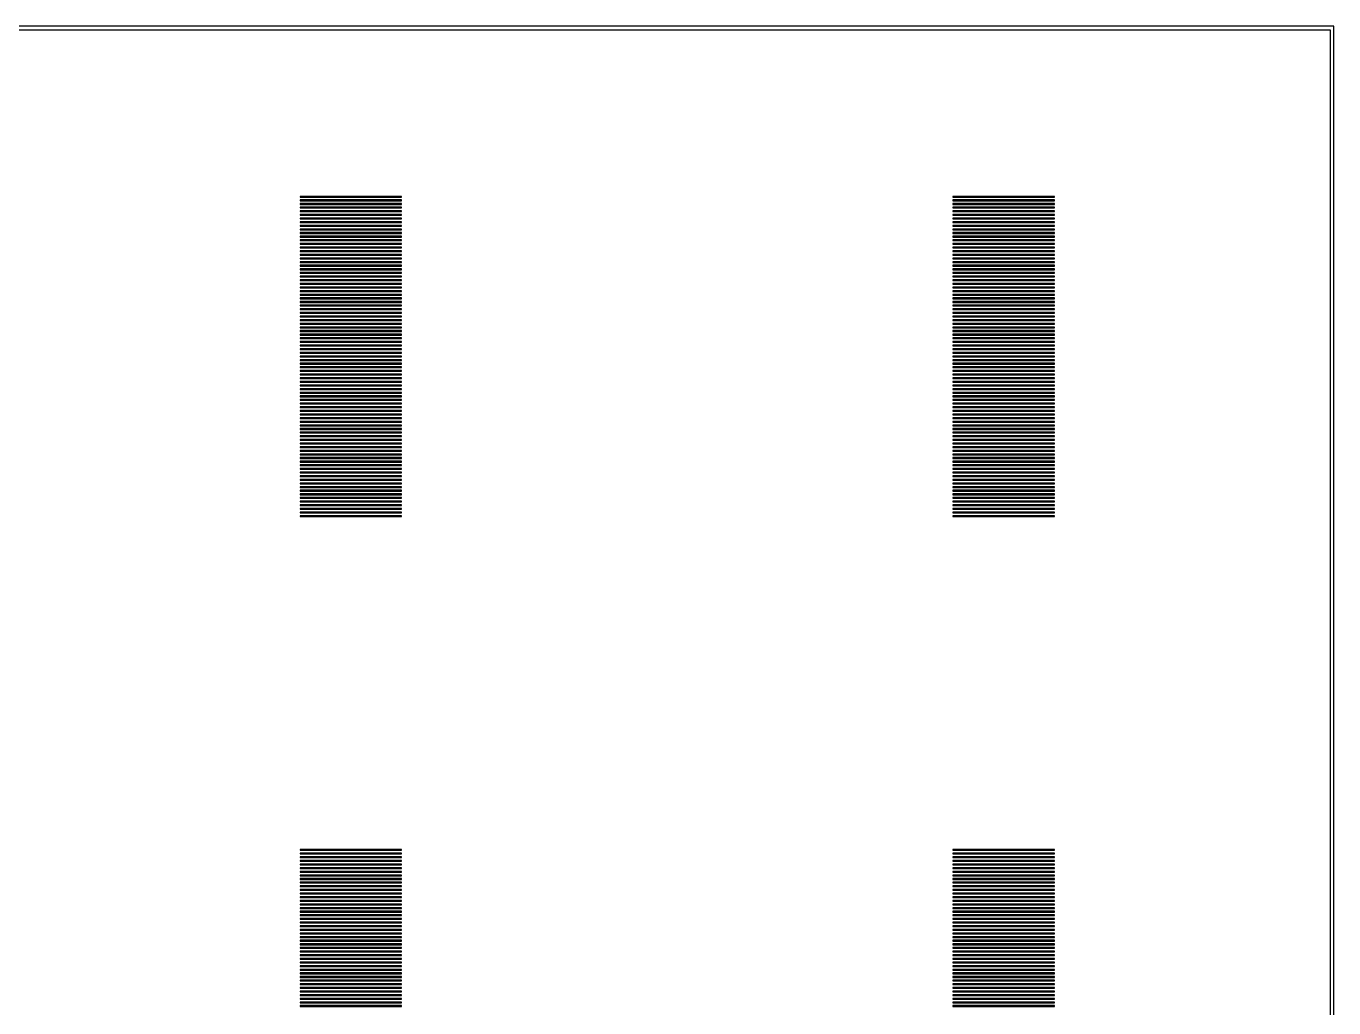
# Model space of a CAD drawing. Extents: x 0 to 72, y 0 to 108.
# Drawn here: x 54.03 to 72.05, y 94.53 to 108.05 of the extents above; entities that cross this region are included whole.
import ezdxf

# ---------------------------------------------------------------- set-up
doc = ezdxf.new("R2010")
doc.units = 0

msp = doc.modelspace()

# ---------------------------------------------------------------- linework, layer by layer
for p, q in [((72.05, 108.05), (-0.04999, 108.05)), ((0, 108), (72, 108)), ((72, 108), (72, 0)), ((72.05, -0.04999), (72.05, 108.05)), ((59.2, 105.705), (57.8, 105.705)), ((57.8, 105.705), (57.8, 105.695)), ((57.8, 105.695), (59.2, 105.695)), ((59.2, 105.655), (57.8, 105.655)), ((57.8, 105.655), (57.8, 105.645)), ((57.8, 105.645), (59.2, 105.645)), ((59.2, 105.695), (59.2, 105.705)), ((59.2, 105.645), (59.2, 105.655)), ((68.2, 105.705), (66.8, 105.705)), ((66.8, 105.705), (66.8, 105.695)), ((66.8, 105.695), (68.2, 105.695)), ((68.2, 105.655), (66.8, 105.655)), ((66.8, 105.655), (66.8, 105.645)), ((66.8, 105.645), (68.2, 105.645)), ((68.2, 105.695), (68.2, 105.705)), ((68.2, 105.645), (68.2, 105.655)), ((59.2, 105.605), (57.8, 105.605)), ((57.8, 105.605), (57.8, 105.595)), ((57.8, 105.595), (59.2, 105.595)), ((59.2, 105.555), (57.8, 105.555)), ((57.8, 105.555), (57.8, 105.545)), ((57.8, 105.545), (59.2, 105.545)), ((59.2, 105.505), (57.8, 105.505)), ((57.8, 105.505), (57.8, 105.495)), ((57.8, 105.495), (59.2, 105.495)), ((59.2, 105.455), (57.8, 105.455)), ((57.8, 105.455), (57.8, 105.445)), ((59.2, 105.595), (59.2, 105.605)), ((59.2, 105.545), (59.2, 105.555)), ((59.2, 105.495), (59.2, 105.505)), ((59.2, 105.445), (59.2, 105.455)), ((68.2, 105.605), (66.8, 105.605)), ((66.8, 105.605), (66.8, 105.595)), ((66.8, 105.595), (68.2, 105.595)), ((68.2, 105.555), (66.8, 105.555)), ((66.8, 105.555), (66.8, 105.545)), ((66.8, 105.545), (68.2, 105.545)), ((68.2, 105.505), (66.8, 105.505)), ((66.8, 105.505), (66.8, 105.495)), ((66.8, 105.495), (68.2, 105.495)), ((68.2, 105.455), (66.8, 105.455)), ((66.8, 105.455), (66.8, 105.445)), ((68.2, 105.595), (68.2, 105.605)), ((68.2, 105.545), (68.2, 105.555)), ((68.2, 105.495), (68.2, 105.505)), ((68.2, 105.445), (68.2, 105.455)), ((57.8, 105.445), (59.2, 105.445)), ((59.2, 105.405), (57.8, 105.405)), ((57.8, 105.405), (57.8, 105.395)), ((57.8, 105.395), (59.2, 105.395)), ((59.2, 105.355), (57.8, 105.355)), ((57.8, 105.355), (57.8, 105.345)), ((57.8, 105.345), (59.2, 105.345)), ((59.2, 105.305), (57.8, 105.305)), ((57.8, 105.305), (57.8, 105.295)), ((57.8, 105.295), (59.2, 105.295)), ((59.2, 105.395), (59.2, 105.405)), ((59.2, 105.345), (59.2, 105.355)), ((59.2, 105.295), (59.2, 105.305)), ((66.8, 105.445), (68.2, 105.445)), ((68.2, 105.405), (66.8, 105.405)), ((66.8, 105.405), (66.8, 105.395)), ((66.8, 105.395), (68.2, 105.395)), ((68.2, 105.355), (66.8, 105.355)), ((66.8, 105.355), (66.8, 105.345)), ((66.8, 105.345), (68.2, 105.345)), ((68.2, 105.305), (66.8, 105.305)), ((66.8, 105.305), (66.8, 105.295)), ((66.8, 105.295), (68.2, 105.295)), ((68.2, 105.395), (68.2, 105.405)), ((68.2, 105.345), (68.2, 105.355)), ((68.2, 105.295), (68.2, 105.305)), ((59.2, 105.255), (57.8, 105.255)), ((57.8, 105.255), (57.8, 105.245)), ((57.8, 105.245), (59.2, 105.245)), ((59.2, 105.205), (57.8, 105.205)), ((57.8, 105.205), (57.8, 105.195)), ((57.8, 105.195), (59.2, 105.195)), ((59.2, 105.155), (57.8, 105.155)), ((57.8, 105.155), (57.8, 105.145)), ((57.8, 105.145), (59.2, 105.145)), ((59.2, 105.105), (57.8, 105.105)), ((57.8, 105.105), (57.8, 105.095)), ((57.8, 105.095), (59.2, 105.095)), ((59.2, 105.245), (59.2, 105.255)), ((59.2, 105.195), (59.2, 105.205)), ((59.2, 105.145), (59.2, 105.155)), ((59.2, 105.095), (59.2, 105.105)), ((68.2, 105.255), (66.8, 105.255)), ((66.8, 105.255), (66.8, 105.245)), ((66.8, 105.245), (68.2, 105.245)), ((68.2, 105.205), (66.8, 105.205)), ((66.8, 105.205), (66.8, 105.195)), ((66.8, 105.195), (68.2, 105.195)), ((68.2, 105.155), (66.8, 105.155)), ((66.8, 105.155), (66.8, 105.145)), ((66.8, 105.145), (68.2, 105.145)), ((68.2, 105.105), (66.8, 105.105)), ((66.8, 105.105), (66.8, 105.095)), ((66.8, 105.095), (68.2, 105.095)), ((68.2, 105.245), (68.2, 105.255)), ((68.2, 105.195), (68.2, 105.205)), ((68.2, 105.145), (68.2, 105.155)), ((68.2, 105.095), (68.2, 105.105)), ((59.2, 105.055), (57.8, 105.055)), ((57.8, 105.055), (57.8, 105.045)), ((57.8, 105.045), (59.2, 105.045)), ((59.2, 105.005), (57.8, 105.005)), ((57.8, 105.005), (57.8, 104.995)), ((57.8, 104.995), (59.2, 104.995)), ((59.2, 104.955), (57.8, 104.955)), ((57.8, 104.955), (57.8, 104.945)), ((57.8, 104.945), (59.2, 104.945)), ((59.2, 105.045), (59.2, 105.055)), ((59.2, 104.995), (59.2, 105.005)), ((59.2, 104.945), (59.2, 104.955)), ((68.2, 105.055), (66.8, 105.055)), ((66.8, 105.055), (66.8, 105.045)), ((66.8, 105.045), (68.2, 105.045)), ((68.2, 105.005), (66.8, 105.005)), ((66.8, 105.005), (66.8, 104.995)), ((66.8, 104.995), (68.2, 104.995)), ((68.2, 104.955), (66.8, 104.955)), ((66.8, 104.955), (66.8, 104.945)), ((66.8, 104.945), (68.2, 104.945)), ((68.2, 105.045), (68.2, 105.055)), ((68.2, 104.995), (68.2, 105.005)), ((68.2, 104.945), (68.2, 104.955)), ((59.2, 104.905), (57.8, 104.905)), ((57.8, 104.905), (57.8, 104.895)), ((57.8, 104.895), (59.2, 104.895)), ((59.2, 104.855), (57.8, 104.855)), ((57.8, 104.855), (57.8, 104.845)), ((57.8, 104.845), (59.2, 104.845)), ((59.2, 104.805), (57.8, 104.805)), ((57.8, 104.805), (57.8, 104.795)), ((57.8, 104.795), (59.2, 104.795)), ((59.2, 104.755), (57.8, 104.755)), ((57.8, 104.755), (57.8, 104.745)), ((57.8, 104.745), (59.2, 104.745)), ((59.2, 104.895), (59.2, 104.905)), ((59.2, 104.845), (59.2, 104.855)), ((59.2, 104.795), (59.2, 104.805)), ((59.2, 104.745), (59.2, 104.755)), ((68.2, 104.905), (66.8, 104.905)), ((66.8, 104.905), (66.8, 104.895)), ((66.8, 104.895), (68.2, 104.895)), ((68.2, 104.855), (66.8, 104.855)), ((66.8, 104.855), (66.8, 104.845)), ((66.8, 104.845), (68.2, 104.845)), ((68.2, 104.805), (66.8, 104.805)), ((66.8, 104.805), (66.8, 104.795)), ((66.8, 104.795), (68.2, 104.795)), ((68.2, 104.755), (66.8, 104.755)), ((66.8, 104.755), (66.8, 104.745)), ((66.8, 104.745), (68.2, 104.745)), ((68.2, 104.895), (68.2, 104.905)), ((68.2, 104.845), (68.2, 104.855)), ((68.2, 104.795), (68.2, 104.805)), ((68.2, 104.745), (68.2, 104.755)), ((59.2, 104.705), (57.8, 104.705)), ((57.8, 104.705), (57.8, 104.695)), ((57.8, 104.695), (59.2, 104.695)), ((59.2, 104.655), (57.8, 104.655)), ((57.8, 104.655), (57.8, 104.645)), ((57.8, 104.645), (59.2, 104.645)), ((59.2, 104.605), (57.8, 104.605)), ((57.8, 104.605), (57.8, 104.595)), ((57.8, 104.595), (59.2, 104.595)), ((59.2, 104.555), (57.8, 104.555)), ((57.8, 104.555), (57.8, 104.545)), ((57.8, 104.545), (59.2, 104.545)), ((59.2, 104.695), (59.2, 104.705)), ((59.2, 104.645), (59.2, 104.655)), ((59.2, 104.595), (59.2, 104.605)), ((59.2, 104.545), (59.2, 104.555)), ((68.2, 104.705), (66.8, 104.705)), ((66.8, 104.705), (66.8, 104.695)), ((66.8, 104.695), (68.2, 104.695)), ((68.2, 104.655), (66.8, 104.655)), ((66.8, 104.655), (66.8, 104.645)), ((66.8, 104.645), (68.2, 104.645)), ((68.2, 104.605), (66.8, 104.605)), ((66.8, 104.605), (66.8, 104.595)), ((66.8, 104.595), (68.2, 104.595)), ((68.2, 104.555), (66.8, 104.555)), ((66.8, 104.555), (66.8, 104.545)), ((66.8, 104.545), (68.2, 104.545)), ((68.2, 104.695), (68.2, 104.705)), ((68.2, 104.645), (68.2, 104.655)), ((68.2, 104.595), (68.2, 104.605)), ((68.2, 104.545), (68.2, 104.555)), ((59.2, 104.505), (57.8, 104.505)), ((57.8, 104.505), (57.8, 104.495)), ((57.8, 104.495), (59.2, 104.495)), ((59.2, 104.455), (57.8, 104.455)), ((57.8, 104.455), (57.8, 104.445)), ((57.8, 104.445), (59.2, 104.445)), ((59.2, 104.405), (57.8, 104.405)), ((57.8, 104.405), (57.8, 104.395)), ((57.8, 104.395), (59.2, 104.395)), ((59.2, 104.495), (59.2, 104.505)), ((59.2, 104.445), (59.2, 104.455)), ((59.2, 104.395), (59.2, 104.405)), ((68.2, 104.505), (66.8, 104.505)), ((66.8, 104.505), (66.8, 104.495)), ((66.8, 104.495), (68.2, 104.495)), ((68.2, 104.455), (66.8, 104.455)), ((66.8, 104.455), (66.8, 104.445)), ((66.8, 104.445), (68.2, 104.445)), ((68.2, 104.405), (66.8, 104.405)), ((66.8, 104.405), (66.8, 104.395)), ((66.8, 104.395), (68.2, 104.395)), ((68.2, 104.495), (68.2, 104.505)), ((68.2, 104.445), (68.2, 104.455)), ((68.2, 104.395), (68.2, 104.405)), ((59.2, 104.355), (57.8, 104.355)), ((57.8, 104.355), (57.8, 104.345)), ((57.8, 104.345), (59.2, 104.345)), ((59.2, 104.305), (57.8, 104.305)), ((57.8, 104.305), (57.8, 104.295)), ((57.8, 104.295), (59.2, 104.295)), ((59.2, 104.255), (57.8, 104.255)), ((57.8, 104.255), (57.8, 104.245)), ((57.8, 104.245), (59.2, 104.245)), ((59.2, 104.205), (57.8, 104.205)), ((57.8, 104.205), (57.8, 104.195)), ((57.8, 104.195), (59.2, 104.195)), ((59.2, 104.345), (59.2, 104.355)), ((59.2, 104.295), (59.2, 104.305)), ((59.2, 104.245), (59.2, 104.255)), ((59.2, 104.195), (59.2, 104.205)), ((68.2, 104.355), (66.8, 104.355)), ((66.8, 104.355), (66.8, 104.345)), ((66.8, 104.345), (68.2, 104.345)), ((68.2, 104.305), (66.8, 104.305)), ((66.8, 104.305), (66.8, 104.295)), ((66.8, 104.295), (68.2, 104.295)), ((68.2, 104.255), (66.8, 104.255)), ((66.8, 104.255), (66.8, 104.245)), ((66.8, 104.245), (68.2, 104.245)), ((68.2, 104.205), (66.8, 104.205)), ((66.8, 104.205), (66.8, 104.195)), ((66.8, 104.195), (68.2, 104.195)), ((68.2, 104.345), (68.2, 104.355)), ((68.2, 104.295), (68.2, 104.305)), ((68.2, 104.245), (68.2, 104.255)), ((68.2, 104.195), (68.2, 104.205)), ((59.2, 104.155), (57.8, 104.155)), ((57.8, 104.155), (57.8, 104.145)), ((57.8, 104.145), (59.2, 104.145)), ((59.2, 104.105), (57.8, 104.105)), ((57.8, 104.105), (57.8, 104.095)), ((57.8, 104.095), (59.2, 104.095)), ((59.2, 104.055), (57.8, 104.055)), ((57.8, 104.055), (57.8, 104.045)), ((57.8, 104.045), (59.2, 104.045)), ((59.2, 104.005), (57.8, 104.005)), ((57.8, 104.005), (57.8, 103.995)), ((59.2, 104.145), (59.2, 104.155)), ((59.2, 104.095), (59.2, 104.105)), ((59.2, 104.045), (59.2, 104.055)), ((59.2, 103.995), (59.2, 104.005)), ((68.2, 104.155), (66.8, 104.155)), ((66.8, 104.155), (66.8, 104.145)), ((66.8, 104.145), (68.2, 104.145)), ((68.2, 104.105), (66.8, 104.105)), ((66.8, 104.105), (66.8, 104.095)), ((66.8, 104.095), (68.2, 104.095)), ((68.2, 104.055), (66.8, 104.055)), ((66.8, 104.055), (66.8, 104.045)), ((66.8, 104.045), (68.2, 104.045)), ((68.2, 104.005), (66.8, 104.005)), ((66.8, 104.005), (66.8, 103.995)), ((68.2, 104.145), (68.2, 104.155)), ((68.2, 104.095), (68.2, 104.105)), ((68.2, 104.045), (68.2, 104.055)), ((68.2, 103.995), (68.2, 104.005)), ((57.8, 103.995), (59.2, 103.995)), ((59.2, 103.955), (57.8, 103.955)), ((57.8, 103.955), (57.8, 103.945)), ((57.8, 103.945), (59.2, 103.945)), ((59.2, 103.905), (57.8, 103.905)), ((57.8, 103.905), (57.8, 103.895)), ((57.8, 103.895), (59.2, 103.895)), ((59.2, 103.855), (57.8, 103.855)), ((57.8, 103.855), (57.8, 103.845)), ((57.8, 103.845), (59.2, 103.845)), ((59.2, 103.945), (59.2, 103.955)), ((59.2, 103.895), (59.2, 103.905)), ((59.2, 103.845), (59.2, 103.855)), ((66.8, 103.995), (68.2, 103.995)), ((68.2, 103.955), (66.8, 103.955)), ((66.8, 103.955), (66.8, 103.945)), ((66.8, 103.945), (68.2, 103.945)), ((68.2, 103.905), (66.8, 103.905)), ((66.8, 103.905), (66.8, 103.895)), ((66.8, 103.895), (68.2, 103.895)), ((68.2, 103.855), (66.8, 103.855)), ((66.8, 103.855), (66.8, 103.845)), ((66.8, 103.845), (68.2, 103.845)), ((68.2, 103.945), (68.2, 103.955)), ((68.2, 103.895), (68.2, 103.905)), ((68.2, 103.845), (68.2, 103.855)), ((59.2, 103.805), (57.8, 103.805)), ((57.8, 103.805), (57.8, 103.795)), ((57.8, 103.795), (59.2, 103.795)), ((59.2, 103.755), (57.8, 103.755)), ((57.8, 103.755), (57.8, 103.745)), ((57.8, 103.745), (59.2, 103.745)), ((59.2, 103.705), (57.8, 103.705)), ((57.8, 103.705), (57.8, 103.695)), ((57.8, 103.695), (59.2, 103.695)), ((59.2, 103.655), (57.8, 103.655)), ((57.8, 103.655), (57.8, 103.645)), ((57.8, 103.645), (59.2, 103.645)), ((59.2, 103.795), (59.2, 103.805)), ((59.2, 103.745), (59.2, 103.755)), ((59.2, 103.695), (59.2, 103.705)), ((59.2, 103.645), (59.2, 103.655)), ((68.2, 103.805), (66.8, 103.805)), ((66.8, 103.805), (66.8, 103.795)), ((66.8, 103.795), (68.2, 103.795)), ((68.2, 103.755), (66.8, 103.755)), ((66.8, 103.755), (66.8, 103.745)), ((66.8, 103.745), (68.2, 103.745)), ((68.2, 103.705), (66.8, 103.705)), ((66.8, 103.705), (66.8, 103.695)), ((66.8, 103.695), (68.2, 103.695)), ((68.2, 103.655), (66.8, 103.655)), ((66.8, 103.655), (66.8, 103.645)), ((66.8, 103.645), (68.2, 103.645)), ((68.2, 103.795), (68.2, 103.805)), ((68.2, 103.745), (68.2, 103.755)), ((68.2, 103.695), (68.2, 103.705)), ((68.2, 103.645), (68.2, 103.655)), ((59.2, 103.605), (57.8, 103.605)), ((57.8, 103.605), (57.8, 103.595)), ((57.8, 103.595), (59.2, 103.595)), ((59.2, 103.555), (57.8, 103.555)), ((57.8, 103.555), (57.8, 103.545)), ((57.8, 103.545), (59.2, 103.545)), ((59.2, 103.505), (57.8, 103.505)), ((57.8, 103.505), (57.8, 103.495)), ((57.8, 103.495), (59.2, 103.495)), ((59.2, 103.595), (59.2, 103.605)), ((59.2, 103.545), (59.2, 103.555)), ((59.2, 103.495), (59.2, 103.505)), ((68.2, 103.605), (66.8, 103.605)), ((66.8, 103.605), (66.8, 103.595)), ((66.8, 103.595), (68.2, 103.595)), ((68.2, 103.555), (66.8, 103.555)), ((66.8, 103.555), (66.8, 103.545)), ((66.8, 103.545), (68.2, 103.545)), ((68.2, 103.505), (66.8, 103.505)), ((66.8, 103.505), (66.8, 103.495)), ((66.8, 103.495), (68.2, 103.495)), ((68.2, 103.595), (68.2, 103.605)), ((68.2, 103.545), (68.2, 103.555)), ((68.2, 103.495), (68.2, 103.505)), ((59.2, 103.455), (57.8, 103.455)), ((57.8, 103.455), (57.8, 103.445)), ((57.8, 103.445), (59.2, 103.445)), ((59.2, 103.405), (57.8, 103.405)), ((57.8, 103.405), (57.8, 103.395)), ((57.8, 103.395), (59.2, 103.395)), ((59.2, 103.355), (57.8, 103.355)), ((57.8, 103.355), (57.8, 103.345)), ((57.8, 103.345), (59.2, 103.345)), ((59.2, 103.305), (57.8, 103.305)), ((57.8, 103.305), (57.8, 103.295)), ((57.8, 103.295), (59.2, 103.295)), ((59.2, 103.445), (59.2, 103.455)), ((59.2, 103.395), (59.2, 103.405)), ((59.2, 103.345), (59.2, 103.355)), ((59.2, 103.295), (59.2, 103.305)), ((68.2, 103.455), (66.8, 103.455)), ((66.8, 103.455), (66.8, 103.445)), ((66.8, 103.445), (68.2, 103.445)), ((68.2, 103.405), (66.8, 103.405)), ((66.8, 103.405), (66.8, 103.395)), ((66.8, 103.395), (68.2, 103.395)), ((68.2, 103.355), (66.8, 103.355)), ((66.8, 103.355), (66.8, 103.345)), ((66.8, 103.345), (68.2, 103.345)), ((68.2, 103.305), (66.8, 103.305)), ((66.8, 103.305), (66.8, 103.295)), ((66.8, 103.295), (68.2, 103.295)), ((68.2, 103.445), (68.2, 103.455)), ((68.2, 103.395), (68.2, 103.405)), ((68.2, 103.345), (68.2, 103.355)), ((68.2, 103.295), (68.2, 103.305)), ((59.2, 103.255), (57.8, 103.255)), ((57.8, 103.255), (57.8, 103.245)), ((57.8, 103.245), (59.2, 103.245)), ((59.2, 103.205), (57.8, 103.205)), ((57.8, 103.205), (57.8, 103.195)), ((57.8, 103.195), (59.2, 103.195)), ((59.2, 103.155), (57.8, 103.155)), ((57.8, 103.155), (57.8, 103.145)), ((57.8, 103.145), (59.2, 103.145)), ((59.2, 103.105), (57.8, 103.105)), ((57.8, 103.105), (57.8, 103.095)), ((59.2, 103.245), (59.2, 103.255)), ((59.2, 103.195), (59.2, 103.205)), ((59.2, 103.145), (59.2, 103.155)), ((59.2, 103.095), (59.2, 103.105)), ((68.2, 103.255), (66.8, 103.255)), ((66.8, 103.255), (66.8, 103.245)), ((66.8, 103.245), (68.2, 103.245)), ((68.2, 103.205), (66.8, 103.205)), ((66.8, 103.205), (66.8, 103.195)), ((66.8, 103.195), (68.2, 103.195)), ((68.2, 103.155), (66.8, 103.155)), ((66.8, 103.155), (66.8, 103.145)), ((66.8, 103.145), (68.2, 103.145)), ((68.2, 103.105), (66.8, 103.105)), ((66.8, 103.105), (66.8, 103.095)), ((68.2, 103.245), (68.2, 103.255)), ((68.2, 103.195), (68.2, 103.205)), ((68.2, 103.145), (68.2, 103.155)), ((68.2, 103.095), (68.2, 103.105)), ((57.8, 103.095), (59.2, 103.095)), ((59.2, 103.055), (57.8, 103.055)), ((57.8, 103.055), (57.8, 103.045)), ((57.8, 103.045), (59.2, 103.045)), ((59.2, 103.005), (57.8, 103.005)), ((57.8, 103.005), (57.8, 102.995)), ((57.8, 102.995), (59.2, 102.995)), ((59.2, 102.955), (57.8, 102.955)), ((57.8, 102.955), (57.8, 102.945)), ((57.8, 102.945), (59.2, 102.945)), ((59.2, 103.045), (59.2, 103.055)), ((59.2, 102.995), (59.2, 103.005)), ((59.2, 102.945), (59.2, 102.955)), ((66.8, 103.095), (68.2, 103.095)), ((68.2, 103.055), (66.8, 103.055)), ((66.8, 103.055), (66.8, 103.045)), ((66.8, 103.045), (68.2, 103.045)), ((68.2, 103.005), (66.8, 103.005)), ((66.8, 103.005), (66.8, 102.995)), ((66.8, 102.995), (68.2, 102.995)), ((68.2, 102.955), (66.8, 102.955)), ((66.8, 102.955), (66.8, 102.945)), ((66.8, 102.945), (68.2, 102.945)), ((68.2, 103.045), (68.2, 103.055)), ((68.2, 102.995), (68.2, 103.005)), ((68.2, 102.945), (68.2, 102.955)), ((59.2, 102.905), (57.8, 102.905)), ((57.8, 102.905), (57.8, 102.895)), ((57.8, 102.895), (59.2, 102.895)), ((59.2, 102.855), (57.8, 102.855)), ((57.8, 102.855), (57.8, 102.845)), ((57.8, 102.845), (59.2, 102.845)), ((59.2, 102.805), (57.8, 102.805)), ((57.8, 102.805), (57.8, 102.795)), ((57.8, 102.795), (59.2, 102.795)), ((59.2, 102.755), (57.8, 102.755)), ((57.8, 102.755), (57.8, 102.745)), ((57.8, 102.745), (59.2, 102.745)), ((59.2, 102.895), (59.2, 102.905)), ((59.2, 102.845), (59.2, 102.855)), ((59.2, 102.795), (59.2, 102.805)), ((59.2, 102.745), (59.2, 102.755)), ((68.2, 102.905), (66.8, 102.905)), ((66.8, 102.905), (66.8, 102.895)), ((66.8, 102.895), (68.2, 102.895)), ((68.2, 102.855), (66.8, 102.855)), ((66.8, 102.855), (66.8, 102.845)), ((66.8, 102.845), (68.2, 102.845)), ((68.2, 102.805), (66.8, 102.805)), ((66.8, 102.805), (66.8, 102.795)), ((66.8, 102.795), (68.2, 102.795)), ((68.2, 102.755), (66.8, 102.755)), ((66.8, 102.755), (66.8, 102.745)), ((66.8, 102.745), (68.2, 102.745)), ((68.2, 102.895), (68.2, 102.905)), ((68.2, 102.845), (68.2, 102.855)), ((68.2, 102.795), (68.2, 102.805)), ((68.2, 102.745), (68.2, 102.755)), ((59.2, 102.705), (57.8, 102.705)), ((57.8, 102.705), (57.8, 102.695)), ((57.8, 102.695), (59.2, 102.695)), ((59.2, 102.655), (57.8, 102.655)), ((57.8, 102.655), (57.8, 102.645)), ((57.8, 102.645), (59.2, 102.645)), ((59.2, 102.605), (57.8, 102.605)), ((57.8, 102.605), (57.8, 102.595)), ((57.8, 102.595), (59.2, 102.595)), ((59.2, 102.695), (59.2, 102.705)), ((59.2, 102.645), (59.2, 102.655)), ((59.2, 102.595), (59.2, 102.605)), ((68.2, 102.705), (66.8, 102.705)), ((66.8, 102.705), (66.8, 102.695)), ((66.8, 102.695), (68.2, 102.695)), ((68.2, 102.655), (66.8, 102.655)), ((66.8, 102.655), (66.8, 102.645)), ((66.8, 102.645), (68.2, 102.645)), ((68.2, 102.605), (66.8, 102.605)), ((66.8, 102.605), (66.8, 102.595)), ((66.8, 102.595), (68.2, 102.595)), ((68.2, 102.695), (68.2, 102.705)), ((68.2, 102.645), (68.2, 102.655)), ((68.2, 102.595), (68.2, 102.605)), ((59.2, 102.555), (57.8, 102.555)), ((57.8, 102.555), (57.8, 102.545)), ((57.8, 102.545), (59.2, 102.545)), ((59.2, 102.505), (57.8, 102.505)), ((57.8, 102.505), (57.8, 102.495)), ((57.8, 102.495), (59.2, 102.495)), ((59.2, 102.455), (57.8, 102.455)), ((57.8, 102.455), (57.8, 102.445)), ((57.8, 102.445), (59.2, 102.445)), ((59.2, 102.405), (57.8, 102.405)), ((57.8, 102.405), (57.8, 102.395)), ((57.8, 102.395), (59.2, 102.395)), ((59.2, 102.545), (59.2, 102.555)), ((59.2, 102.495), (59.2, 102.505)), ((59.2, 102.445), (59.2, 102.455)), ((59.2, 102.395), (59.2, 102.405)), ((68.2, 102.555), (66.8, 102.555)), ((66.8, 102.555), (66.8, 102.545)), ((66.8, 102.545), (68.2, 102.545)), ((68.2, 102.505), (66.8, 102.505)), ((66.8, 102.505), (66.8, 102.495)), ((66.8, 102.495), (68.2, 102.495)), ((68.2, 102.455), (66.8, 102.455)), ((66.8, 102.455), (66.8, 102.445)), ((66.8, 102.445), (68.2, 102.445)), ((68.2, 102.405), (66.8, 102.405)), ((66.8, 102.405), (66.8, 102.395)), ((66.8, 102.395), (68.2, 102.395)), ((68.2, 102.545), (68.2, 102.555)), ((68.2, 102.495), (68.2, 102.505)), ((68.2, 102.445), (68.2, 102.455)), ((68.2, 102.395), (68.2, 102.405)), ((59.2, 102.355), (57.8, 102.355)), ((57.8, 102.355), (57.8, 102.345)), ((57.8, 102.345), (59.2, 102.345)), ((59.2, 102.305), (57.8, 102.305)), ((57.8, 102.305), (57.8, 102.295)), ((57.8, 102.295), (59.2, 102.295)), ((59.2, 102.255), (57.8, 102.255)), ((57.8, 102.255), (57.8, 102.245)), ((57.8, 102.245), (59.2, 102.245)), ((59.2, 102.205), (57.8, 102.205)), ((57.8, 102.205), (57.8, 102.195)), ((59.2, 102.345), (59.2, 102.355)), ((59.2, 102.295), (59.2, 102.305)), ((59.2, 102.245), (59.2, 102.255)), ((59.2, 102.195), (59.2, 102.205)), ((68.2, 102.355), (66.8, 102.355)), ((66.8, 102.355), (66.8, 102.345)), ((66.8, 102.345), (68.2, 102.345)), ((68.2, 102.305), (66.8, 102.305)), ((66.8, 102.305), (66.8, 102.295)), ((66.8, 102.295), (68.2, 102.295)), ((68.2, 102.255), (66.8, 102.255)), ((66.8, 102.255), (66.8, 102.245)), ((66.8, 102.245), (68.2, 102.245)), ((68.2, 102.205), (66.8, 102.205)), ((66.8, 102.205), (66.8, 102.195)), ((68.2, 102.345), (68.2, 102.355)), ((68.2, 102.295), (68.2, 102.305)), ((68.2, 102.245), (68.2, 102.255)), ((68.2, 102.195), (68.2, 102.205)), ((57.8, 102.195), (59.2, 102.195)), ((59.2, 102.155), (57.8, 102.155)), ((57.8, 102.155), (57.8, 102.145)), ((57.8, 102.145), (59.2, 102.145)), ((59.2, 102.105), (57.8, 102.105)), ((57.8, 102.105), (57.8, 102.095)), ((57.8, 102.095), (59.2, 102.095)), ((59.2, 102.055), (57.8, 102.055)), ((57.8, 102.055), (57.8, 102.045)), ((57.8, 102.045), (59.2, 102.045)), ((59.2, 102.145), (59.2, 102.155)), ((59.2, 102.095), (59.2, 102.105)), ((59.2, 102.045), (59.2, 102.055)), ((66.8, 102.195), (68.2, 102.195)), ((68.2, 102.155), (66.8, 102.155)), ((66.8, 102.155), (66.8, 102.145)), ((66.8, 102.145), (68.2, 102.145)), ((68.2, 102.105), (66.8, 102.105)), ((66.8, 102.105), (66.8, 102.095)), ((66.8, 102.095), (68.2, 102.095)), ((68.2, 102.055), (66.8, 102.055)), ((66.8, 102.055), (66.8, 102.045)), ((66.8, 102.045), (68.2, 102.045)), ((68.2, 102.145), (68.2, 102.155)), ((68.2, 102.095), (68.2, 102.105)), ((68.2, 102.045), (68.2, 102.055)), ((59.2, 102.005), (57.8, 102.005)), ((57.8, 102.005), (57.8, 101.995)), ((57.8, 101.995), (59.2, 101.995)), ((59.2, 101.955), (57.8, 101.955)), ((57.8, 101.955), (57.8, 101.945)), ((57.8, 101.945), (59.2, 101.945)), ((59.2, 101.905), (57.8, 101.905)), ((57.8, 101.905), (57.8, 101.895)), ((57.8, 101.895), (59.2, 101.895)), ((59.2, 101.855), (57.8, 101.855)), ((57.8, 101.855), (57.8, 101.845)), ((57.8, 101.845), (59.2, 101.845)), ((59.2, 101.995), (59.2, 102.005)), ((59.2, 101.945), (59.2, 101.955)), ((59.2, 101.895), (59.2, 101.905)), ((59.2, 101.845), (59.2, 101.855)), ((68.2, 102.005), (66.8, 102.005)), ((66.8, 102.005), (66.8, 101.995)), ((66.8, 101.995), (68.2, 101.995)), ((68.2, 101.955), (66.8, 101.955)), ((66.8, 101.955), (66.8, 101.945)), ((66.8, 101.945), (68.2, 101.945)), ((68.2, 101.905), (66.8, 101.905)), ((66.8, 101.905), (66.8, 101.895)), ((66.8, 101.895), (68.2, 101.895)), ((68.2, 101.855), (66.8, 101.855)), ((66.8, 101.855), (66.8, 101.845)), ((66.8, 101.845), (68.2, 101.845)), ((68.2, 101.995), (68.2, 102.005)), ((68.2, 101.945), (68.2, 101.955)), ((68.2, 101.895), (68.2, 101.905)), ((68.2, 101.845), (68.2, 101.855)), ((59.2, 101.805), (57.8, 101.805)), ((57.8, 101.805), (57.8, 101.795)), ((57.8, 101.795), (59.2, 101.795)), ((59.2, 101.755), (57.8, 101.755)), ((57.8, 101.755), (57.8, 101.745)), ((57.8, 101.745), (59.2, 101.745)), ((59.2, 101.705), (57.8, 101.705)), ((57.8, 101.705), (57.8, 101.695)), ((57.8, 101.695), (59.2, 101.695)), ((59.2, 101.795), (59.2, 101.805)), ((59.2, 101.745), (59.2, 101.755)), ((59.2, 101.695), (59.2, 101.705)), ((68.2, 101.805), (66.8, 101.805)), ((66.8, 101.805), (66.8, 101.795)), ((66.8, 101.795), (68.2, 101.795)), ((68.2, 101.755), (66.8, 101.755)), ((66.8, 101.755), (66.8, 101.745)), ((66.8, 101.745), (68.2, 101.745)), ((68.2, 101.705), (66.8, 101.705)), ((66.8, 101.705), (66.8, 101.695)), ((66.8, 101.695), (68.2, 101.695)), ((68.2, 101.795), (68.2, 101.805)), ((68.2, 101.745), (68.2, 101.755)), ((68.2, 101.695), (68.2, 101.705)), ((59.2, 101.655), (57.8, 101.655)), ((57.8, 101.655), (57.8, 101.645)), ((57.8, 101.645), (59.2, 101.645)), ((59.2, 101.605), (57.8, 101.605)), ((57.8, 101.605), (57.8, 101.595)), ((57.8, 101.595), (59.2, 101.595)), ((59.2, 101.555), (57.8, 101.555)), ((57.8, 101.555), (57.8, 101.545)), ((57.8, 101.545), (59.2, 101.545)), ((59.2, 101.505), (57.8, 101.505)), ((57.8, 101.505), (57.8, 101.495)), ((57.8, 101.495), (59.2, 101.495)), ((59.2, 101.645), (59.2, 101.655)), ((59.2, 101.595), (59.2, 101.605)), ((59.2, 101.545), (59.2, 101.555)), ((59.2, 101.495), (59.2, 101.505)), ((68.2, 101.655), (66.8, 101.655)), ((66.8, 101.655), (66.8, 101.645)), ((66.8, 101.645), (68.2, 101.645)), ((68.2, 101.605), (66.8, 101.605)), ((66.8, 101.605), (66.8, 101.595)), ((66.8, 101.595), (68.2, 101.595)), ((68.2, 101.555), (66.8, 101.555)), ((66.8, 101.555), (66.8, 101.545)), ((66.8, 101.545), (68.2, 101.545)), ((68.2, 101.505), (66.8, 101.505)), ((66.8, 101.505), (66.8, 101.495)), ((66.8, 101.495), (68.2, 101.495)), ((68.2, 101.645), (68.2, 101.655)), ((68.2, 101.595), (68.2, 101.605)), ((68.2, 101.545), (68.2, 101.555)), ((68.2, 101.495), (68.2, 101.505)), ((59.2, 101.455), (57.8, 101.455)), ((57.8, 101.455), (57.8, 101.445)), ((57.8, 101.445), (59.2, 101.445)), ((59.2, 101.405), (57.8, 101.405)), ((57.8, 101.405), (57.8, 101.395)), ((57.8, 101.395), (59.2, 101.395)), ((59.2, 101.355), (57.8, 101.355)), ((57.8, 101.355), (57.8, 101.345)), ((57.8, 101.345), (59.2, 101.345)), ((59.2, 101.305), (57.8, 101.305)), ((57.8, 101.305), (57.8, 101.295)), ((59.2, 101.445), (59.2, 101.455)), ((59.2, 101.395), (59.2, 101.405)), ((59.2, 101.345), (59.2, 101.355)), ((59.2, 101.295), (59.2, 101.305)), ((68.2, 101.455), (66.8, 101.455)), ((66.8, 101.455), (66.8, 101.445)), ((66.8, 101.445), (68.2, 101.445)), ((68.2, 101.405), (66.8, 101.405)), ((66.8, 101.405), (66.8, 101.395)), ((66.8, 101.395), (68.2, 101.395)), ((68.2, 101.355), (66.8, 101.355)), ((66.8, 101.355), (66.8, 101.345)), ((66.8, 101.345), (68.2, 101.345)), ((68.2, 101.305), (66.8, 101.305)), ((66.8, 101.305), (66.8, 101.295)), ((68.2, 101.445), (68.2, 101.455)), ((68.2, 101.395), (68.2, 101.405)), ((68.2, 101.345), (68.2, 101.355)), ((68.2, 101.295), (68.2, 101.305)), ((57.8, 101.295), (59.2, 101.295)), ((66.8, 101.295), (68.2, 101.295)), ((59.2, 96.705), (57.8, 96.705)), ((57.8, 96.705), (57.8, 96.695)), ((57.8, 96.695), (59.2, 96.695)), ((59.2, 96.655), (57.8, 96.655)), ((57.8, 96.655), (57.8, 96.645)), ((57.8, 96.645), (59.2, 96.645)), ((59.2, 96.695), (59.2, 96.705)), ((59.2, 96.645), (59.2, 96.655)), ((68.2, 96.705), (66.8, 96.705)), ((66.8, 96.705), (66.8, 96.695)), ((66.8, 96.695), (68.2, 96.695)), ((68.2, 96.655), (66.8, 96.655)), ((66.8, 96.655), (66.8, 96.645)), ((66.8, 96.645), (68.2, 96.645)), ((68.2, 96.695), (68.2, 96.705)), ((68.2, 96.645), (68.2, 96.655)), ((59.2, 96.605), (57.8, 96.605)), ((57.8, 96.605), (57.8, 96.595)), ((57.8, 96.595), (59.2, 96.595)), ((59.2, 96.555), (57.8, 96.555)), ((57.8, 96.555), (57.8, 96.545)), ((57.8, 96.545), (59.2, 96.545)), ((59.2, 96.505), (57.8, 96.505)), ((57.8, 96.505), (57.8, 96.495)), ((57.8, 96.495), (59.2, 96.495)), ((59.2, 96.455), (57.8, 96.455)), ((57.8, 96.455), (57.8, 96.445)), ((57.8, 96.445), (59.2, 96.445)), ((59.2, 96.595), (59.2, 96.605)), ((59.2, 96.545), (59.2, 96.555)), ((59.2, 96.495), (59.2, 96.505)), ((59.2, 96.445), (59.2, 96.455)), ((68.2, 96.605), (66.8, 96.605)), ((66.8, 96.605), (66.8, 96.595)), ((66.8, 96.595), (68.2, 96.595)), ((68.2, 96.555), (66.8, 96.555)), ((66.8, 96.555), (66.8, 96.545)), ((66.8, 96.545), (68.2, 96.545)), ((68.2, 96.505), (66.8, 96.505)), ((66.8, 96.505), (66.8, 96.495)), ((66.8, 96.495), (68.2, 96.495)), ((68.2, 96.455), (66.8, 96.455)), ((66.8, 96.455), (66.8, 96.445)), ((66.8, 96.445), (68.2, 96.445)), ((68.2, 96.595), (68.2, 96.605)), ((68.2, 96.545), (68.2, 96.555)), ((68.2, 96.495), (68.2, 96.505)), ((68.2, 96.445), (68.2, 96.455)), ((59.2, 96.405), (57.8, 96.405)), ((57.8, 96.405), (57.8, 96.395)), ((57.8, 96.395), (59.2, 96.395)), ((59.2, 96.355), (57.8, 96.355)), ((57.8, 96.355), (57.8, 96.345)), ((57.8, 96.345), (59.2, 96.345)), ((59.2, 96.305), (57.8, 96.305)), ((57.8, 96.305), (57.8, 96.295)), ((57.8, 96.295), (59.2, 96.295)), ((59.2, 96.255), (57.8, 96.255)), ((57.8, 96.255), (57.8, 96.245)), ((59.2, 96.395), (59.2, 96.405)), ((59.2, 96.345), (59.2, 96.355)), ((59.2, 96.295), (59.2, 96.305)), ((59.2, 96.245), (59.2, 96.255)), ((68.2, 96.405), (66.8, 96.405)), ((66.8, 96.405), (66.8, 96.395)), ((66.8, 96.395), (68.2, 96.395)), ((68.2, 96.355), (66.8, 96.355)), ((66.8, 96.355), (66.8, 96.345)), ((66.8, 96.345), (68.2, 96.345)), ((68.2, 96.305), (66.8, 96.305)), ((66.8, 96.305), (66.8, 96.295)), ((66.8, 96.295), (68.2, 96.295)), ((68.2, 96.255), (66.8, 96.255)), ((66.8, 96.255), (66.8, 96.245)), ((68.2, 96.395), (68.2, 96.405)), ((68.2, 96.345), (68.2, 96.355)), ((68.2, 96.295), (68.2, 96.305)), ((68.2, 96.245), (68.2, 96.255)), ((57.8, 96.245), (59.2, 96.245)), ((59.2, 96.205), (57.8, 96.205)), ((57.8, 96.205), (57.8, 96.195)), ((57.8, 96.195), (59.2, 96.195)), ((59.2, 96.155), (57.8, 96.155)), ((57.8, 96.155), (57.8, 96.145)), ((57.8, 96.145), (59.2, 96.145)), ((59.2, 96.105), (57.8, 96.105)), ((57.8, 96.105), (57.8, 96.095)), ((57.8, 96.095), (59.2, 96.095)), ((59.2, 96.195), (59.2, 96.205)), ((59.2, 96.145), (59.2, 96.155)), ((59.2, 96.095), (59.2, 96.105)), ((66.8, 96.245), (68.2, 96.245)), ((68.2, 96.205), (66.8, 96.205)), ((66.8, 96.205), (66.8, 96.195)), ((66.8, 96.195), (68.2, 96.195)), ((68.2, 96.155), (66.8, 96.155)), ((66.8, 96.155), (66.8, 96.145)), ((66.8, 96.145), (68.2, 96.145)), ((68.2, 96.105), (66.8, 96.105)), ((66.8, 96.105), (66.8, 96.095)), ((66.8, 96.095), (68.2, 96.095)), ((68.2, 96.195), (68.2, 96.205)), ((68.2, 96.145), (68.2, 96.155)), ((68.2, 96.095), (68.2, 96.105)), ((59.2, 96.055), (57.8, 96.055)), ((57.8, 96.055), (57.8, 96.045)), ((57.8, 96.045), (59.2, 96.045)), ((59.2, 96.005), (57.8, 96.005)), ((57.8, 96.005), (57.8, 95.995)), ((57.8, 95.995), (59.2, 95.995)), ((59.2, 95.955), (57.8, 95.955)), ((57.8, 95.955), (57.8, 95.945)), ((57.8, 95.945), (59.2, 95.945)), ((59.2, 95.905), (57.8, 95.905)), ((57.8, 95.905), (57.8, 95.895)), ((57.8, 95.895), (59.2, 95.895)), ((59.2, 96.045), (59.2, 96.055)), ((59.2, 95.995), (59.2, 96.005)), ((59.2, 95.945), (59.2, 95.955)), ((59.2, 95.895), (59.2, 95.905)), ((68.2, 96.055), (66.8, 96.055)), ((66.8, 96.055), (66.8, 96.045)), ((66.8, 96.045), (68.2, 96.045)), ((68.2, 96.005), (66.8, 96.005)), ((66.8, 96.005), (66.8, 95.995)), ((66.8, 95.995), (68.2, 95.995)), ((68.2, 95.955), (66.8, 95.955)), ((66.8, 95.955), (66.8, 95.945)), ((66.8, 95.945), (68.2, 95.945)), ((68.2, 95.905), (66.8, 95.905)), ((66.8, 95.905), (66.8, 95.895)), ((66.8, 95.895), (68.2, 95.895)), ((68.2, 96.045), (68.2, 96.055)), ((68.2, 95.995), (68.2, 96.005)), ((68.2, 95.945), (68.2, 95.955)), ((68.2, 95.895), (68.2, 95.905)), ((59.2, 95.855), (57.8, 95.855)), ((57.8, 95.855), (57.8, 95.845)), ((57.8, 95.845), (59.2, 95.845)), ((59.2, 95.805), (57.8, 95.805)), ((57.8, 95.805), (57.8, 95.795)), ((57.8, 95.795), (59.2, 95.795)), ((59.2, 95.755), (57.8, 95.755)), ((57.8, 95.755), (57.8, 95.745)), ((57.8, 95.745), (59.2, 95.745)), ((59.2, 95.845), (59.2, 95.855)), ((59.2, 95.795), (59.2, 95.805)), ((59.2, 95.745), (59.2, 95.755)), ((68.2, 95.855), (66.8, 95.855)), ((66.8, 95.855), (66.8, 95.845)), ((66.8, 95.845), (68.2, 95.845)), ((68.2, 95.805), (66.8, 95.805)), ((66.8, 95.805), (66.8, 95.795)), ((66.8, 95.795), (68.2, 95.795)), ((68.2, 95.755), (66.8, 95.755)), ((66.8, 95.755), (66.8, 95.745)), ((66.8, 95.745), (68.2, 95.745)), ((68.2, 95.845), (68.2, 95.855)), ((68.2, 95.795), (68.2, 95.805)), ((68.2, 95.745), (68.2, 95.755)), ((59.2, 95.705), (57.8, 95.705)), ((57.8, 95.705), (57.8, 95.695)), ((57.8, 95.695), (59.2, 95.695)), ((59.2, 95.655), (57.8, 95.655)), ((57.8, 95.655), (57.8, 95.645)), ((57.8, 95.645), (59.2, 95.645)), ((59.2, 95.605), (57.8, 95.605)), ((57.8, 95.605), (57.8, 95.595)), ((57.8, 95.595), (59.2, 95.595)), ((59.2, 95.555), (57.8, 95.555)), ((57.8, 95.555), (57.8, 95.545)), ((57.8, 95.545), (59.2, 95.545)), ((59.2, 95.695), (59.2, 95.705)), ((59.2, 95.645), (59.2, 95.655)), ((59.2, 95.595), (59.2, 95.605)), ((59.2, 95.545), (59.2, 95.555)), ((68.2, 95.705), (66.8, 95.705)), ((66.8, 95.705), (66.8, 95.695)), ((66.8, 95.695), (68.2, 95.695)), ((68.2, 95.655), (66.8, 95.655)), ((66.8, 95.655), (66.8, 95.645)), ((66.8, 95.645), (68.2, 95.645)), ((68.2, 95.605), (66.8, 95.605)), ((66.8, 95.605), (66.8, 95.595)), ((66.8, 95.595), (68.2, 95.595)), ((68.2, 95.555), (66.8, 95.555)), ((66.8, 95.555), (66.8, 95.545)), ((66.8, 95.545), (68.2, 95.545)), ((68.2, 95.695), (68.2, 95.705)), ((68.2, 95.645), (68.2, 95.655)), ((68.2, 95.595), (68.2, 95.605)), ((68.2, 95.545), (68.2, 95.555)), ((59.2, 95.505), (57.8, 95.505)), ((57.8, 95.505), (57.8, 95.495)), ((57.8, 95.495), (59.2, 95.495)), ((59.2, 95.455), (57.8, 95.455)), ((57.8, 95.455), (57.8, 95.445)), ((57.8, 95.445), (59.2, 95.445)), ((59.2, 95.405), (57.8, 95.405)), ((57.8, 95.405), (57.8, 95.395)), ((57.8, 95.395), (59.2, 95.395)), ((59.2, 95.355), (57.8, 95.355)), ((57.8, 95.355), (57.8, 95.345)), ((59.2, 95.495), (59.2, 95.505)), ((59.2, 95.445), (59.2, 95.455)), ((59.2, 95.395), (59.2, 95.405)), ((59.2, 95.345), (59.2, 95.355)), ((68.2, 95.505), (66.8, 95.505)), ((66.8, 95.505), (66.8, 95.495)), ((66.8, 95.495), (68.2, 95.495)), ((68.2, 95.455), (66.8, 95.455)), ((66.8, 95.455), (66.8, 95.445)), ((66.8, 95.445), (68.2, 95.445)), ((68.2, 95.405), (66.8, 95.405)), ((66.8, 95.405), (66.8, 95.395)), ((66.8, 95.395), (68.2, 95.395)), ((68.2, 95.355), (66.8, 95.355)), ((66.8, 95.355), (66.8, 95.345)), ((68.2, 95.495), (68.2, 95.505)), ((68.2, 95.445), (68.2, 95.455)), ((68.2, 95.395), (68.2, 95.405)), ((68.2, 95.345), (68.2, 95.355)), ((57.8, 95.345), (59.2, 95.345)), ((59.2, 95.305), (57.8, 95.305)), ((57.8, 95.305), (57.8, 95.295)), ((57.8, 95.295), (59.2, 95.295)), ((59.2, 95.255), (57.8, 95.255)), ((57.8, 95.255), (57.8, 95.245)), ((57.8, 95.245), (59.2, 95.245)), ((59.2, 95.205), (57.8, 95.205)), ((57.8, 95.205), (57.8, 95.195)), ((57.8, 95.195), (59.2, 95.195)), ((59.2, 95.295), (59.2, 95.305)), ((59.2, 95.245), (59.2, 95.255)), ((59.2, 95.195), (59.2, 95.205)), ((66.8, 95.345), (68.2, 95.345)), ((68.2, 95.305), (66.8, 95.305)), ((66.8, 95.305), (66.8, 95.295)), ((66.8, 95.295), (68.2, 95.295)), ((68.2, 95.255), (66.8, 95.255)), ((66.8, 95.255), (66.8, 95.245)), ((66.8, 95.245), (68.2, 95.245)), ((68.2, 95.205), (66.8, 95.205)), ((66.8, 95.205), (66.8, 95.195)), ((66.8, 95.195), (68.2, 95.195)), ((68.2, 95.295), (68.2, 95.305)), ((68.2, 95.245), (68.2, 95.255)), ((68.2, 95.195), (68.2, 95.205)), ((59.2, 95.155), (57.8, 95.155)), ((57.8, 95.155), (57.8, 95.145)), ((57.8, 95.145), (59.2, 95.145)), ((59.2, 95.105), (57.8, 95.105)), ((57.8, 95.105), (57.8, 95.095)), ((57.8, 95.095), (59.2, 95.095)), ((59.2, 95.055), (57.8, 95.055)), ((57.8, 95.055), (57.8, 95.045)), ((57.8, 95.045), (59.2, 95.045)), ((59.2, 95.005), (57.8, 95.005)), ((57.8, 95.005), (57.8, 94.995)), ((57.8, 94.995), (59.2, 94.995)), ((59.2, 95.145), (59.2, 95.155)), ((59.2, 95.095), (59.2, 95.105)), ((59.2, 95.045), (59.2, 95.055)), ((59.2, 94.995), (59.2, 95.005)), ((68.2, 95.155), (66.8, 95.155)), ((66.8, 95.155), (66.8, 95.145)), ((66.8, 95.145), (68.2, 95.145)), ((68.2, 95.105), (66.8, 95.105)), ((66.8, 95.105), (66.8, 95.095)), ((66.8, 95.095), (68.2, 95.095)), ((68.2, 95.055), (66.8, 95.055)), ((66.8, 95.055), (66.8, 95.045)), ((66.8, 95.045), (68.2, 95.045)), ((68.2, 95.005), (66.8, 95.005)), ((66.8, 95.005), (66.8, 94.995)), ((66.8, 94.995), (68.2, 94.995)), ((68.2, 95.145), (68.2, 95.155)), ((68.2, 95.095), (68.2, 95.105)), ((68.2, 95.045), (68.2, 95.055)), ((68.2, 94.995), (68.2, 95.005)), ((59.2, 94.955), (57.8, 94.955)), ((57.8, 94.955), (57.8, 94.945)), ((57.8, 94.945), (59.2, 94.945)), ((59.2, 94.905), (57.8, 94.905)), ((57.8, 94.905), (57.8, 94.895)), ((57.8, 94.895), (59.2, 94.895)), ((59.2, 94.855), (57.8, 94.855)), ((57.8, 94.855), (57.8, 94.845)), ((57.8, 94.845), (59.2, 94.845)), ((59.2, 94.945), (59.2, 94.955)), ((59.2, 94.895), (59.2, 94.905)), ((59.2, 94.845), (59.2, 94.855)), ((68.2, 94.955), (66.8, 94.955)), ((66.8, 94.955), (66.8, 94.945)), ((66.8, 94.945), (68.2, 94.945)), ((68.2, 94.905), (66.8, 94.905)), ((66.8, 94.905), (66.8, 94.895)), ((66.8, 94.895), (68.2, 94.895)), ((68.2, 94.855), (66.8, 94.855)), ((66.8, 94.855), (66.8, 94.845)), ((66.8, 94.845), (68.2, 94.845)), ((68.2, 94.945), (68.2, 94.955)), ((68.2, 94.895), (68.2, 94.905)), ((68.2, 94.845), (68.2, 94.855)), ((59.2, 94.805), (57.8, 94.805)), ((57.8, 94.805), (57.8, 94.795)), ((57.8, 94.795), (59.2, 94.795)), ((59.2, 94.755), (57.8, 94.755)), ((57.8, 94.755), (57.8, 94.745)), ((57.8, 94.745), (59.2, 94.745)), ((59.2, 94.705), (57.8, 94.705)), ((57.8, 94.705), (57.8, 94.695)), ((57.8, 94.695), (59.2, 94.695)), ((59.2, 94.655), (57.8, 94.655)), ((57.8, 94.655), (57.8, 94.645)), ((57.8, 94.645), (59.2, 94.645)), ((59.2, 94.795), (59.2, 94.805)), ((59.2, 94.745), (59.2, 94.755)), ((59.2, 94.695), (59.2, 94.705)), ((59.2, 94.645), (59.2, 94.655)), ((68.2, 94.805), (66.8, 94.805)), ((66.8, 94.805), (66.8, 94.795)), ((66.8, 94.795), (68.2, 94.795)), ((68.2, 94.755), (66.8, 94.755)), ((66.8, 94.755), (66.8, 94.745)), ((66.8, 94.745), (68.2, 94.745)), ((68.2, 94.705), (66.8, 94.705)), ((66.8, 94.705), (66.8, 94.695)), ((66.8, 94.695), (68.2, 94.695)), ((68.2, 94.655), (66.8, 94.655)), ((66.8, 94.655), (66.8, 94.645)), ((66.8, 94.645), (68.2, 94.645)), ((68.2, 94.795), (68.2, 94.805)), ((68.2, 94.745), (68.2, 94.755)), ((68.2, 94.695), (68.2, 94.705)), ((68.2, 94.645), (68.2, 94.655)), ((59.2, 94.605), (57.8, 94.605)), ((57.8, 94.605), (57.8, 94.595)), ((57.8, 94.595), (59.2, 94.595)), ((59.2, 94.555), (57.8, 94.555)), ((57.8, 94.555), (57.8, 94.545)), ((57.8, 94.545), (59.2, 94.545)), ((59.2, 94.595), (59.2, 94.605)), ((59.2, 94.545), (59.2, 94.555)), ((68.2, 94.605), (66.8, 94.605)), ((66.8, 94.605), (66.8, 94.595)), ((66.8, 94.595), (68.2, 94.595)), ((68.2, 94.555), (66.8, 94.555)), ((66.8, 94.555), (66.8, 94.545)), ((66.8, 94.545), (68.2, 94.545)), ((68.2, 94.595), (68.2, 94.605)), ((68.2, 94.545), (68.2, 94.555))]:
    msp.add_line(p, q)

doc.saveas('drawing.dxf')
